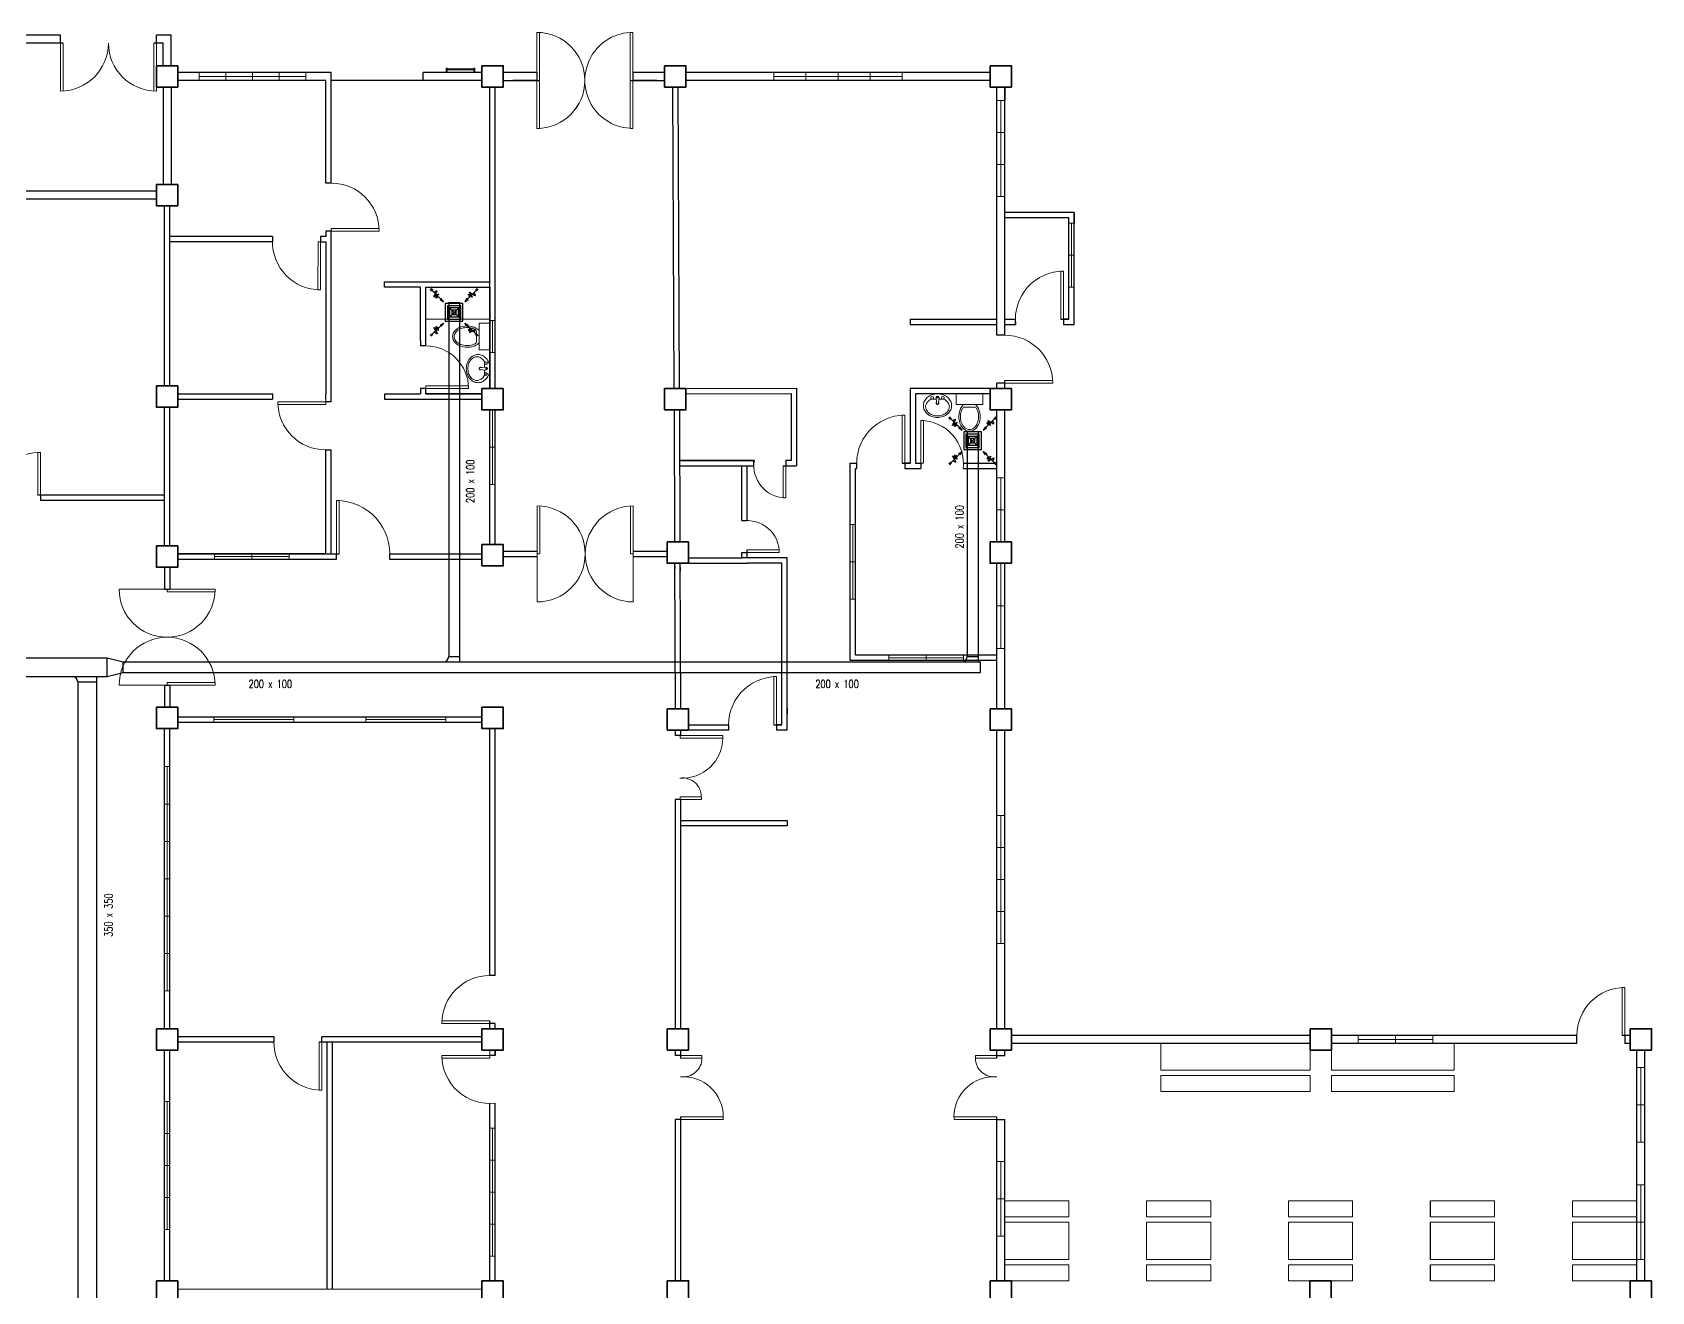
# Model space of a CAD drawing. Header units: millimetres. Extents: x 3 to 434, y 1 to 233.
# Drawn here: x 42.74 to 73.09, y 209.87 to 233.48 of the extents above; entities that cross this region are included whole.
import ezdxf

# ---------------------------------------------------------------- set-up
doc = ezdxf.new("R2010")
doc.units = ezdxf.units.MM
doc.header["$MEASUREMENT"] = 0
for name, color, linetype in [('AIR', 7, 'Continuous'), ('AIR-00', 8, 'Continuous'), ('AIR-03', 30, 'Continuous'), ('ducting label', 7, 'Continuous'), ('exhaust', 1, 'Continuous')]:
    doc.layers.add(name, color=color, linetype=linetype)
doc.styles.add('Arch-Dim', font='simplex.shx', dxfattribs={"width": 0.75})

# ---------------------------------------------------------------- blocks, each defined once
blk = doc.blocks.new('GRILL-C-IN')
at = {"layer": 'AIR-00', "ltscale": 3}
for p, q in [((-0.623, 0.601), (-0.674, 0.651)), ((-0.601, 0.623), (-0.651, 0.674)), ((-0.637, 0.637), (-0.3, 0.3)), ((0.637, 0.637), (0.3, 0.3)), ((0.601, 0.623), (0.651, 0.674)), ((0.623, 0.601), (0.674, 0.651)), ((-0.637, -0.637), (-0.3, -0.3)), ((0.637, -0.637), (0.3, -0.3)), ((-0.623, -0.601), (-0.674, -0.651)), ((-0.601, -0.623), (-0.651, -0.674)), ((0.601, -0.623), (0.651, -0.674)), ((0.623, -0.601), (0.674, -0.651))]:
    blk.add_line(p, q, dxfattribs=at)
at = {"layer": 'AIR-00', "color": 50}
for p, q in [((-0.188, 0.187), (0.187, -0.188)), ((0.187, 0.187), (-0.188, -0.188))]:
    blk.add_line(p, q, dxfattribs=at)
at = {"layer": 'AIR-00', "ltscale": 3}
for points in [[(-0.362, 0.393), (-0.393, 0.362), (-0.3, 0.3)], [(0.393, 0.362), (0.362, 0.393), (0.3, 0.3)], [(-0.362, -0.393), (-0.393, -0.362), (-0.3, -0.3)], [(0.393, -0.362), (0.362, -0.393), (0.3, -0.3)]]:
    blk.add_lwpolyline(points, close=True, dxfattribs=at)
at = {"layer": 'AIR-00', "color": 50}
for points in [[(-0.188, -0.188), (0.187, -0.188), (0.187, 0.187), (-0.188, 0.187)], [(-0.125, -0.125), (0.125, -0.125), (0.125, 0.125), (-0.125, 0.125)], [(-0.062, -0.062), (0.062, -0.062), (0.062, 0.062), (-0.062, 0.062)]]:
    blk.add_lwpolyline(points, close=True, dxfattribs=at)
at = {"layer": 'AIR-00', "ltscale": 3}
for points in [[(-0.441, 0.441), (-0.512, 0.404), (-0.432, 0.514), (-0.568, 0.43), (-0.477, 0.6), (-0.561, 0.561)], [(0.441, 0.441), (0.404, 0.512), (0.514, 0.432), (0.43, 0.568), (0.6, 0.477), (0.561, 0.561)], [(-0.441, -0.441), (-0.512, -0.404), (-0.432, -0.514), (-0.568, -0.43), (-0.477, -0.6), (-0.561, -0.561)], [(0.441, -0.441), (0.404, -0.512), (0.514, -0.432), (0.43, -0.568), (0.6, -0.477), (0.561, -0.561)]]:
    blk.add_spline(points, degree=3, dxfattribs=at)
for points in [[(-0.3, 0.3), (-0.362, 0.393), (-0.393, 0.362)], [(0.3, 0.3), (0.393, 0.362), (0.362, 0.393)], [(-0.3, -0.3), (-0.362, -0.393), (-0.393, -0.362)], [(0.3, -0.3), (0.393, -0.362), (0.362, -0.393)]]:
    blk.add_solid(points, dxfattribs=at)
at = {"layer": 'AIR-03', "color": 6}
blk.add_lwpolyline([(-0.25, -0.25), (0.25, -0.25), (0.25, 0.25), (-0.25, 0.25)], close=True, dxfattribs=at)

msp = doc.modelspace()

# ---------------------------------------------------------------- linework, layer by layer
at = {"color": 8, "lineweight": 25}
for p, q in [((43.27, 233.425), (40.8, 233.425)), ((43.27, 233.275), (43.27, 233.425)), ((45.345, 233.425), (45.07, 233.425)), ((45.07, 233.275), (45.07, 233.425)), ((45.345, 232.85), (45.345, 233.425)), ((43.32, 233.275), (40.95, 233.275)), ((45.195, 233.275), (45.02, 233.275)), ((45.195, 233.275), (45.095, 233.275)), ((45.195, 232.85), (45.195, 233.275)), ((48.345, 232.725), (45.47, 232.725)), ((48.245, 232.575), (45.47, 232.575)), ((48.245, 230.65), (48.245, 232.575)), ((48.345, 232.575), (48.345, 232.725)), ((48.345, 230.65), (48.345, 232.575)), ((51.17, 232.725), (50.07, 232.725)), ((50.07, 232.575), (50.07, 232.725)), ((51.17, 232.575), (50.07, 232.575)), ((52.201, 232.725), (51.57, 232.725)), ((51.57, 232.575), (52.251, 232.575)), ((52.201, 232.725), (51.751, 232.725)), ((52.201, 232.575), (51.751, 232.575)), ((52.201, 232.725), (52.201, 232.575)), ((53.951, 232.575), (54.595, 232.575)), ((54.451, 232.725), (54.001, 232.725)), ((54.595, 232.725), (54.001, 232.725)), ((54.001, 232.725), (54.001, 232.575)), ((54.451, 232.575), (54.001, 232.575)), ((60.695, 232.725), (54.995, 232.725)), ((60.695, 232.575), (54.995, 232.575)), ((45.195, 232.45), (45.195, 230.625)), ((45.345, 232.45), (45.345, 230.625)), ((45.345, 232.238), (45.345, 230.838)), ((51.32, 226.8), (51.32, 232.45)), ((51.42, 226.8), (51.42, 232.45)), ((54.745, 232.45), (54.769, 226.8)), ((54.845, 232.451), (54.869, 226.8)), ((60.82, 227.8), (60.82, 232.45)), ((60.97, 227.8), (60.97, 232.45)), ((60.97, 232.45), (60.97, 232.2)), ((45.07, 230.5), (41.745, 230.5)), ((45.07, 230.35), (41.745, 230.35)), ((45.07, 230.35), (43.095, 230.35)), ((45.22, 226.85), (45.22, 230.225)), ((45.32, 226.85), (45.32, 230.225)), ((62.27, 230.1), (60.97, 230.1)), ((62.27, 228), (62.27, 230.1)), ((48.345, 229.75), (48.245, 229.75)), ((48.245, 229.75), (48.245, 229.65)), ((48.245, 229.75), (48.245, 229.65)), ((48.345, 226.55), (48.345, 229.75)), ((62.17, 230), (60.97, 230)), ((62.17, 228.1), (62.17, 230)), ((47.245, 229.65), (45.32, 229.65)), ((47.245, 229.55), (45.32, 229.55)), ((47.245, 229.65), (47.245, 229.55)), ((48.245, 229.65), (48.145, 229.65)), ((48.145, 229.65), (48.145, 229.55)), ((48.145, 229.55), (48.245, 229.55)), ((48.245, 229.55), (48.245, 226.7)), ((49.345, 228.7), (49.345, 228.8)), ((49.345, 228.8), (51.32, 228.8)), ((50.02, 228.7), (49.345, 228.7)), ((50.02, 227.7), (50.02, 228.7)), ((50.12, 228.7), (51.32, 228.7)), ((50.12, 227.7), (50.12, 228.7)), ((51.32, 228.7), (51.32, 226.8)), ((59.195, 228.1), (60.82, 228.1)), ((59.195, 228.1), (59.195, 228.001)), ((59.195, 228.001), (60.82, 228)), ((60.97, 228.1), (61.17, 228.1)), ((60.97, 228), (61.175, 228)), ((61.17, 228), (61.17, 228.1)), ((62.02, 228.1), (62.17, 228.1)), ((62.17, 228.1), (62.07, 228.1)), ((62.07, 228.1), (62.07, 228)), ((62.07, 228), (62.27, 228)), ((50.02, 227.7), (50.02, 227.6)), ((50.12, 227.6), (50.12, 227.7)), ((60.97, 227.8), (60.82, 227.8)), ((50.12, 227.6), (50.02, 227.6)), ((50.12, 226.8), (50.02, 226.8)), ((50.02, 226.8), (50.02, 226.7)), ((50.12, 226.7), (50.12, 226.8)), ((54.869, 226.8), (57.07, 226.809)), ((57.07, 226.809), (57.07, 225.35)), ((60.695, 226.8), (59.195, 226.8)), ((59.195, 226.8), (59.195, 225.4)), ((60.82, 226.8), (60.82, 226.9)), ((60.97, 226.9), (60.82, 226.9)), ((60.97, 226.8), (60.97, 226.95)), ((45.22, 223.85), (45.22, 226.45)), ((45.32, 223.85), (45.32, 226.45)), ((45.47, 226.7), (47.245, 226.7)), ((45.47, 226.6), (47.245, 226.6)), ((45.47, 226.6), (47.245, 226.6)), ((47.245, 226.7), (47.245, 226.6)), ((48.245, 226.6), (48.245, 226.7)), ((48.345, 226.55), (48.245, 226.55)), ((49.345, 226.7), (50.02, 226.7)), ((49.345, 226.7), (49.345, 226.6)), ((49.345, 226.6), (51.17, 226.6)), ((50.12, 226.7), (51.17, 226.7)), ((51.17, 226.7), (50.12, 226.7)), ((54.995, 226.701), (56.97, 226.709)), ((56.97, 226.709), (56.97, 225.45)), ((60.695, 226.7), (59.295, 226.7)), ((59.295, 226.7), (59.295, 225.4)), ((51.32, 223.875), (51.32, 226.4)), ((51.42, 223.875), (51.42, 226.4)), ((54.771, 226.4), (54.781, 223.925)), ((54.871, 226.4), (54.881, 223.925)), ((54.871, 226.4), (54.875, 225.45)), ((60.82, 223.925), (60.82, 226.4)), ((60.97, 223.925), (60.97, 226.4)), ((48.245, 223.7), (48.245, 225.65)), ((48.245, 225.65), (48.345, 225.65)), ((48.345, 223.7), (48.345, 225.65)), ((54.875, 225.45), (56.278, 225.45)), ((56.278, 225.45), (54.875, 225.45)), ((54.875, 225.35), (56.27, 225.35)), ((56.045, 224.325), (56.045, 225.35)), ((56.145, 224.325), (56.145, 225.35)), ((56.27, 225.35), (56.27, 225.45)), ((56.82, 225.35), (57.07, 225.35)), ((56.97, 225.45), (56.87, 225.45)), ((56.97, 225.45), (56.87, 225.45)), ((56.87, 225.45), (56.87, 225.35)), ((58.07, 221.7), (58.07, 225.4)), ((58.07, 225.4), (58.195, 225.4)), ((58.17, 221.8), (58.17, 225.3)), ((58.17, 225.3), (58.2, 225.3)), ((58.17, 225.3), (58.2, 225.3)), ((58.195, 225.3), (58.195, 225.4)), ((59.195, 225.4), (59.095, 225.4)), ((59.095, 225.4), (59.095, 225.3)), ((59.095, 225.3), (59.395, 225.3)), ((59.295, 225.4), (59.395, 225.4)), ((59.395, 225.4), (59.395, 225.3)), ((60.189, 225.3), (60.82, 225.3)), ((60.195, 225.4), (60.82, 225.4)), ((45.22, 224.8), (42.845, 224.8)), ((42.895, 224.8), (42.895, 224.7)), ((45.22, 224.7), (42.895, 224.7)), ((56.045, 224.325), (56.145, 224.325)), ((45.47, 223.7), (48.495, 223.7)), ((48.245, 223.7), (45.47, 223.7)), ((48.445, 223.6), (48.445, 223.7)), ((49.445, 223.7), (51.17, 223.7)), ((49.445, 223.6), (49.445, 223.7)), ((51.57, 223.75), (52.207, 223.75)), ((54.007, 223.75), (54.645, 223.75)), ((56.045, 223.625), (56.045, 223.725)), ((56.045, 223.625), (56.045, 223.725)), ((56.045, 223.725), (56.145, 223.725)), ((56.145, 223.625), (56.145, 223.775)), ((45.22, 223.45), (45.22, 223.039)), ((45.32, 223.45), (45.32, 223.039)), ((45.47, 223.6), (48.445, 223.6)), ((45.47, 223.6), (48.445, 223.6)), ((49.44, 223.6), (51.17, 223.6)), ((51.57, 223.65), (52.207, 223.65)), ((54.007, 223.65), (54.645, 223.65)), ((54.783, 223.525), (54.795, 220.8)), ((54.883, 223.525), (54.884, 223.375)), ((54.883, 223.525), (54.895, 220.801)), ((55.045, 223.625), (56.045, 223.625)), ((55.045, 223.525), (56.145, 223.525)), ((56.145, 223.625), (56.045, 223.625)), ((56.895, 223.625), (56.145, 223.625)), ((56.795, 223.525), (56.145, 223.525)), ((56.795, 220.5), (56.795, 223.525)), ((56.895, 220.4), (56.895, 223.625)), ((60.82, 220.8), (60.82, 223.525)), ((60.97, 220.8), (60.97, 223.525)), ((45.22, 223.039), (45.32, 223.039)), ((60.82, 221.7), (58.07, 221.7)), ((60.82, 221.8), (58.17, 221.8)), ((60.82, 220.8), (60.82, 221.75)), ((45.22, 221.239), (45.22, 220.827)), ((45.22, 221.239), (45.32, 221.239)), ((45.32, 221.239), (45.32, 220.827)), ((45.47, 220.65), (51.17, 220.65)), ((48.32, 220.65), (51.17, 220.65)), ((45.22, 214.8), (45.22, 220.427)), ((45.32, 214.8), (45.32, 220.427)), ((45.47, 220.55), (51.17, 220.55)), ((51.32, 215.8), (51.32, 220.427)), ((51.42, 215.8), (51.42, 220.427)), ((54.795, 220.4), (54.795, 220.3)), ((54.895, 220.4), (54.895, 220.3)), ((55.045, 220.5), (55.795, 220.5)), ((55.8, 220.4), (55.045, 220.4)), ((55.795, 220.5), (55.795, 220.4)), ((56.795, 220.5), (56.695, 220.5)), ((56.695, 220.5), (56.695, 220.4)), ((56.895, 220.4), (56.695, 220.4)), ((60.82, 214.8), (60.82, 220.4)), ((60.82, 220.25), (60.82, 220.4)), ((60.97, 214.8), (60.97, 220.4)), ((60.97, 220.3), (60.97, 220.4)), ((54.895, 220.3), (54.795, 220.3)), ((54.795, 219.1), (54.795, 214.8)), ((54.895, 219.1), (54.795, 219.1)), ((54.895, 219.1), (54.895, 214.8)), ((54.895, 218.701), (56.895, 218.701)), ((56.895, 218.601), (54.895, 218.601)), ((56.895, 218.701), (56.895, 218.601)), ((51.42, 215.8), (51.32, 215.8)), ((51.32, 214.8), (51.32, 214.95)), ((51.42, 214.9), (51.32, 214.9)), ((51.42, 214.8), (51.42, 214.9)), ((47.277, 214.65), (45.47, 214.65)), ((47.271, 214.65), (47.271, 214.55)), ((51.17, 214.65), (48.171, 214.65)), ((48.171, 214.55), (48.171, 214.65)), ((66.695, 214.675), (61.095, 214.675)), ((71.695, 214.675), (67.095, 214.675)), ((71.695, 214.525), (71.695, 214.675)), ((72.695, 214.675), (72.595, 214.675)), ((72.595, 214.675), (72.595, 214.525)), ((45.22, 210.075), (45.22, 214.4)), ((45.32, 210.075), (45.32, 214.4)), ((47.271, 214.55), (45.47, 214.55)), ((51.17, 214.55), (48.121, 214.55)), ((48.271, 214.55), (48.171, 214.55)), ((48.271, 209.924), (48.271, 214.55)), ((48.371, 209.924), (48.371, 214.55)), ((51.42, 214.3), (51.32, 214.3)), ((51.42, 214.3), (51.42, 214.4)), ((51.42, 214.4), (51.42, 214.3)), ((54.795, 214.4), (54.795, 214.3)), ((54.895, 214.3), (54.795, 214.3)), ((54.895, 214.4), (54.895, 214.25)), ((54.895, 214.4), (54.895, 214.3)), ((60.82, 214.25), (60.82, 214.4)), ((60.82, 214.3), (60.97, 214.3)), ((60.97, 214.3), (60.97, 214.4)), ((66.695, 214.525), (61.095, 214.525)), ((71.695, 214.525), (67.095, 214.525)), ((72.695, 214.525), (72.595, 214.525)), ((72.82, 210.075), (72.82, 214.4)), ((72.97, 210.075), (72.97, 214.4)), ((51.32, 210.073), (51.32, 213.4)), ((51.42, 210.073), (51.42, 213.406)), ((54.795, 213.1), (54.795, 210.077)), ((54.895, 213.1), (54.795, 213.1)), ((54.895, 213.15), (54.895, 210.077)), ((60.82, 210.075), (60.82, 213.15)), ((60.82, 213.1), (60.97, 213.1)), ((60.97, 210.075), (60.97, 213.1)), ((45.47, 209.925), (51.17, 209.923))]:
    msp.add_line(p, q, dxfattribs=at)
at = {"color": 8, "lineweight": 13}
for p, q in [((52.2, 232.575), (52.2, 233.475)), ((52.2, 233.475), (52.25, 233.475)), ((52.25, 233.475), (52.251, 232.575)), ((54, 233.475), (53.95, 233.475)), ((53.95, 233.475), (53.951, 232.576)), ((54, 232.575), (54, 233.475)), ((43.27, 232.375), (43.27, 233.275)), ((43.27, 233.275), (43.32, 233.275)), ((43.32, 233.275), (43.32, 232.375)), ((45.02, 232.375), (45.02, 233.275)), ((45.02, 233.275), (45.07, 233.275)), ((45.07, 233.275), (45.07, 232.375)), ((52.251, 232.575), (52.2, 232.575)), ((52.2, 232.525), (52.201, 231.675)), ((52.201, 232.575), (52.201, 231.675)), ((52.201, 232.575), (52.251, 232.575)), ((52.251, 231.675), (52.251, 232.575)), ((53.951, 232.576), (54, 232.575)), ((53.951, 231.675), (53.951, 232.575)), ((53.951, 232.575), (54.001, 232.575)), ((54, 232.625), (54, 232.525)), ((54, 232.525), (54, 231.676)), ((54.001, 232.575), (54.001, 231.675)), ((52.201, 231.675), (52.251, 231.675)), ((54.001, 231.675), (53.951, 231.675)), ((49.245, 229.8), (48.345, 229.8)), ((48.345, 229.8), (48.345, 229.75)), ((48.345, 229.75), (49.245, 229.75)), ((49.245, 229.75), (49.245, 229.8)), ((48.095, 228.65), (48.104, 229.55)), ((48.104, 229.55), (48.145, 229.55)), ((48.145, 229.55), (48.145, 228.65)), ((62.07, 229), (62.02, 229)), ((62.02, 229), (62.02, 228.1)), ((62.07, 228.1), (62.07, 229)), ((48.145, 228.65), (48.095, 228.65)), ((50.12, 226.8), (50.12, 226.85)), ((50.92, 226.85), (50.12, 226.85)), ((50.12, 226.8), (50.92, 226.8)), ((50.92, 226.8), (50.92, 226.85)), ((61.87, 226.95), (60.97, 226.95)), ((60.97, 226.9), (61.87, 226.9)), ((61.87, 226.9), (61.87, 226.95)), ((48.245, 226.55), (47.345, 226.55)), ((47.345, 226.55), (47.345, 226.5)), ((47.345, 226.5), (48.245, 226.5)), ((48.245, 226.5), (48.245, 226.6)), ((48.245, 226.55), (48.245, 226.5)), ((59.095, 226.3), (59.045, 226.3)), ((59.045, 226.3), (59.045, 225.4)), ((59.095, 225.4), (59.095, 226.3)), ((59.395, 225.4), (59.395, 226.2)), ((59.395, 226.2), (59.445, 226.2)), ((59.445, 226.2), (59.445, 225.4)), ((56.87, 225.35), (56.82, 225.35)), ((56.82, 224.75), (56.82, 225.35)), ((56.87, 225.35), (56.87, 224.75)), ((59.445, 225.4), (59.395, 225.4)), ((48.445, 224.7), (48.495, 224.7)), ((48.445, 223.7), (48.445, 224.7)), ((48.495, 224.7), (48.495, 223.7)), ((52.207, 223.7), (52.207, 224.6)), ((52.257, 224.6), (52.257, 223.7)), ((53.957, 223.7), (53.957, 224.6)), ((54.007, 224.6), (54.007, 223.7)), ((56.87, 224.75), (56.82, 224.75)), ((52.207, 223.65), (52.207, 223.75)), ((52.257, 223.7), (52.207, 223.7)), ((52.207, 223.7), (52.207, 222.8)), ((54.007, 223.7), (53.957, 223.7)), ((54.007, 223.65), (54.007, 223.75)), ((54.007, 223.7), (54.007, 222.8)), ((56.745, 223.775), (56.145, 223.775)), ((56.145, 223.725), (56.745, 223.725)), ((56.745, 223.725), (56.745, 223.775)), ((45.27, 223.039), (44.37, 223.039)), ((45.27, 223.039), (46.17, 223.039)), ((45.27, 222.989), (45.27, 223.039)), ((46.17, 222.989), (45.27, 222.989)), ((46.17, 223.039), (46.17, 222.989)), ((45.27, 221.289), (46.17, 221.289)), ((45.27, 221.239), (45.27, 221.289)), ((46.17, 221.289), (46.17, 221.239)), ((56.695, 221.4), (56.645, 221.4)), ((56.645, 221.4), (56.645, 220.5)), ((56.695, 220.5), (56.695, 221.4)), ((45.27, 221.239), (44.37, 221.239)), ((46.17, 221.239), (45.27, 221.239)), ((56.695, 220.5), (56.645, 220.5)), ((54.895, 219.502), (54.895, 219.5)), ((72.595, 215.575), (72.545, 215.575)), ((72.545, 215.575), (72.545, 214.675)), ((72.595, 214.675), (72.595, 215.575)), ((50.42, 214.9), (50.42, 214.95)), ((50.42, 214.95), (51.32, 214.95)), ((51.32, 214.9), (50.42, 214.9)), ((48.121, 213.65), (48.121, 214.55)), ((48.171, 214.55), (48.171, 213.65)), ((51.32, 214.3), (50.42, 214.3)), ((50.42, 214.3), (50.42, 214.25)), ((51.32, 214.25), (51.32, 214.4)), ((51.32, 214.3), (51.32, 214.25)), ((50.42, 214.25), (51.32, 214.25)), ((48.171, 213.65), (48.121, 213.65))]:
    msp.add_line(p, q, dxfattribs=at)
at = {"color": 8, "lineweight": 9}
for p, q in [((50.52, 232.805), (50.5, 232.805)), ((50.5, 232.805), (50.5, 232.725)), ((50.52, 232.725), (50.52, 232.805)), ((50.77, 232.795), (50.52, 232.795)), ((50.77, 232.795), (51.02, 232.795)), ((51.02, 232.725), (51.02, 232.805)), ((51.02, 232.805), (51.04, 232.805)), ((51.04, 232.805), (51.04, 232.725)), ((45.87, 232.725), (45.87, 232.575)), ((45.87, 232.65), (47.87, 232.65)), ((45.87, 232.575), (47.87, 232.575)), ((45.87, 232.575), (46.87, 232.575)), ((46.37, 232.575), (46.37, 232.725)), ((46.87, 232.575), (46.87, 232.725)), ((46.87, 232.575), (47.87, 232.575)), ((47.37, 232.575), (47.37, 232.725)), ((47.87, 232.575), (47.87, 232.725)), ((50.77, 232.775), (50.52, 232.775)), ((50.77, 232.775), (51.02, 232.775)), ((57.845, 232.725), (56.645, 232.725)), ((56.645, 232.725), (56.645, 232.575)), ((59.045, 232.65), (56.645, 232.65)), ((57.245, 232.725), (57.245, 232.575)), ((57.845, 232.725), (57.845, 232.575)), ((57.845, 232.575), (59.045, 232.575)), ((58.445, 232.575), (58.445, 232.725)), ((59.045, 232.575), (59.045, 232.725)), ((60.97, 232.2), (60.82, 232.2)), ((60.82, 232.2), (60.82, 231.6)), ((60.895, 230.4), (60.895, 232.2)), ((60.82, 231.6), (60.97, 231.6)), ((60.97, 231.6), (60.97, 231)), ((60.97, 231), (60.82, 231)), ((60.82, 231), (60.82, 230.4)), ((60.82, 230.4), (60.97, 230.4)), ((62.27, 229.9), (62.17, 229.9)), ((62.17, 229.9), (62.17, 228.7)), ((62.22, 229.9), (62.22, 228.7)), ((62.17, 229.3), (62.27, 229.3)), ((62.17, 228.7), (62.27, 228.7)), ((51.32, 228.1), (50.12, 228.1)), ((51.32, 228.024), (51.12, 228.024)), ((51.12, 228.024), (51.12, 227.524)), ((51.32, 227.774), (51.32, 228.074)), ((51.32, 228.074), (51.42, 228.074)), ((51.32, 227.524), (51.32, 228.024)), ((51.37, 228.074), (51.37, 227.474)), ((51.42, 228.074), (51.42, 227.474)), ((51.07, 227.865), (51.07, 227.684)), ((51.12, 227.524), (51.32, 227.524)), ((51.42, 227.474), (51.32, 227.474)), ((51.122, 227.189), (51.244, 227.202)), ((51.122, 227.16), (51.244, 227.146)), ((59.695, 226.502), (59.682, 226.624)), ((59.724, 226.502), (59.738, 226.624)), ((60.06, 226.7), (60.06, 226.5)), ((60.56, 226.7), (60.06, 226.7)), ((60.06, 226.5), (60.56, 226.5)), ((60.219, 226.45), (60.4, 226.45)), ((60.56, 226.5), (60.56, 226.7)), ((51.32, 225.7), (51.32, 226.4)), ((51.32, 226.4), (51.42, 226.4)), ((51.37, 226.4), (51.37, 225)), ((51.42, 226.4), (51.42, 225)), ((51.32, 225.7), (51.42, 225.7)), ((51.42, 225), (51.32, 225)), ((60.97, 225.125), (60.82, 225.125)), ((60.895, 225.125), (60.895, 223.925)), ((60.97, 223.925), (60.97, 225.125)), ((60.97, 224.525), (60.82, 224.525)), ((58.07, 223.55), (58.07, 224.25)), ((58.07, 224.25), (58.17, 224.25)), ((58.12, 224.25), (58.12, 222.85)), ((58.17, 224.25), (58.17, 222.85)), ((46.157, 223.6), (46.157, 223.7)), ((46.857, 223.7), (47.557, 223.7)), ((46.857, 223.7), (46.857, 223.6)), ((47.557, 223.7), (47.557, 223.6)), ((47.557, 223.65), (46.157, 223.65)), ((47.557, 223.6), (46.157, 223.6)), ((58.07, 223.55), (58.17, 223.55)), ((60.895, 223.525), (60.895, 221.925)), ((60.97, 223.525), (60.97, 221.925)), ((58.17, 222.85), (58.07, 222.85)), ((60.97, 222.725), (60.82, 222.725)), ((60.97, 221.925), (60.82, 221.925)), ((58.795, 221.7), (58.795, 221.8)), ((60.195, 221.75), (58.795, 221.75)), ((60.195, 221.7), (58.795, 221.7)), ((59.495, 221.8), (60.195, 221.8)), ((59.495, 221.8), (59.495, 221.7)), ((60.195, 221.8), (60.195, 221.7)), ((46.895, 220.65), (46.145, 220.65)), ((46.145, 220.65), (46.145, 220.55)), ((47.645, 220.55), (47.645, 220.65)), ((48.995, 220.55), (48.995, 220.65)), ((49.745, 220.65), (50.495, 220.65)), ((50.495, 220.65), (50.495, 220.55)), ((46.145, 220.6), (47.645, 220.6)), ((46.145, 220.55), (47.645, 220.55)), ((48.995, 220.6), (50.495, 220.6)), ((50.495, 220.55), (48.995, 220.55)), ((45.22, 219.013), (45.22, 219.713)), ((45.22, 219.713), (45.32, 219.713)), ((45.27, 219.713), (45.27, 218.313)), ((45.32, 219.713), (45.32, 218.313)), ((45.22, 219.013), (45.32, 219.013)), ((60.82, 217.6), (60.82, 218.8)), ((60.82, 218.8), (60.97, 218.8)), ((60.895, 218.8), (60.895, 216.4)), ((45.22, 217.613), (45.22, 218.313)), ((45.22, 218.313), (45.32, 218.313)), ((45.32, 218.313), (45.22, 218.313)), ((45.27, 218.313), (45.27, 216.913)), ((45.32, 218.313), (45.32, 216.913)), ((60.82, 218.2), (60.97, 218.2)), ((45.22, 217.613), (45.32, 217.613)), ((60.97, 217.6), (60.82, 217.6)), ((60.97, 217.6), (60.97, 216.4)), ((45.32, 216.913), (45.22, 216.913)), ((45.22, 216.213), (45.22, 216.913)), ((45.22, 216.913), (45.32, 216.913)), ((45.32, 216.913), (45.22, 216.913)), ((45.27, 216.913), (45.27, 215.513)), ((45.32, 216.913), (45.32, 215.513)), ((60.97, 217), (60.82, 217)), ((60.97, 216.4), (60.82, 216.4)), ((45.22, 216.213), (45.32, 216.213)), ((45.32, 215.513), (45.22, 215.513)), ((67.595, 214.675), (67.595, 214.525)), ((67.595, 214.6), (68.995, 214.6)), ((68.295, 214.525), (68.295, 214.675)), ((68.995, 214.525), (68.995, 214.675)), ((63.895, 214.525), (63.895, 214.025)), ((66.695, 214.025), (66.695, 214.4)), ((67.095, 214.525), (67.095, 214.025)), ((67.595, 214.525), (68.995, 214.525)), ((69.395, 214.025), (69.395, 214.525)), ((63.895, 214.025), (66.695, 214.025)), ((67.095, 214.025), (69.395, 214.025)), ((72.97, 214.075), (72.82, 214.075)), ((72.895, 212.675), (72.895, 214.075)), ((63.895, 213.925), (66.695, 213.925)), ((63.895, 213.925), (63.895, 213.625)), ((66.695, 213.925), (66.695, 213.625)), ((67.095, 213.925), (69.395, 213.925)), ((67.095, 213.925), (67.095, 213.625)), ((69.395, 213.925), (69.395, 213.625)), ((45.22, 213.437), (45.32, 213.437)), ((45.27, 213.437), (45.27, 211.037)), ((63.895, 213.625), (66.695, 213.625)), ((67.095, 213.625), (69.395, 213.625)), ((72.82, 213.375), (72.97, 213.375)), ((45.22, 212.837), (45.32, 212.837)), ((51.32, 212.94), (51.42, 212.94)), ((51.37, 212.94), (51.37, 210.54)), ((72.82, 212.675), (72.97, 212.675)), ((45.22, 212.237), (45.32, 212.237)), ((51.32, 212.34), (51.42, 212.34)), ((60.97, 212.313), (60.82, 212.313)), ((60.895, 210.913), (60.895, 212.313)), ((72.82, 211.875), (72.97, 211.875)), ((72.895, 211.875), (72.895, 210.475)), ((45.22, 211.637), (45.32, 211.637)), ((51.32, 211.74), (51.42, 211.74)), ((60.82, 211.613), (60.97, 211.613)), ((62.17, 211.575), (60.97, 211.575)), ((60.97, 211.575), (60.97, 211.275)), ((62.17, 211.275), (62.17, 211.575)), ((64.83, 211.575), (63.63, 211.575)), ((63.63, 211.575), (63.63, 211.275)), ((64.83, 211.275), (64.83, 211.575)), ((67.49, 211.575), (66.29, 211.575)), ((66.29, 211.575), (66.29, 211.275)), ((67.49, 211.275), (67.49, 211.575)), ((68.95, 211.575), (70.15, 211.575)), ((70.15, 211.575), (70.15, 211.275)), ((71.61, 211.275), (71.61, 211.575)), ((71.61, 211.575), (72.81, 211.575)), ((72.81, 211.575), (72.81, 211.275)), ((60.97, 211.275), (62.17, 211.275)), ((63.63, 211.275), (64.83, 211.275)), ((66.29, 211.275), (67.49, 211.275)), ((70.15, 211.275), (68.95, 211.275)), ((72.81, 211.275), (71.61, 211.275)), ((45.22, 211.037), (45.32, 211.037)), ((51.32, 211.14), (51.42, 211.14)), ((62.17, 211.175), (60.97, 211.175)), ((60.97, 211.175), (60.97, 210.475)), ((62.17, 210.475), (62.17, 211.175)), ((64.83, 211.175), (63.63, 211.175)), ((63.63, 211.175), (63.63, 210.475)), ((64.83, 210.475), (64.83, 211.175)), ((67.49, 211.175), (66.29, 211.175)), ((66.29, 211.175), (66.29, 210.475)), ((67.49, 210.475), (67.49, 211.175)), ((68.95, 211.175), (70.15, 211.175)), ((70.15, 211.175), (70.15, 210.475)), ((71.61, 211.175), (72.81, 211.175)), ((71.61, 210.475), (71.61, 211.175)), ((72.81, 211.175), (72.81, 210.475)), ((72.82, 211.175), (72.97, 211.175)), ((60.82, 210.913), (60.97, 210.913)), ((51.32, 210.54), (51.42, 210.54)), ((60.97, 210.475), (62.17, 210.475)), ((62.17, 210.375), (60.97, 210.375)), ((60.97, 210.375), (60.97, 210.075)), ((62.17, 210.075), (62.17, 210.375)), ((63.63, 210.475), (64.83, 210.475)), ((64.83, 210.375), (63.63, 210.375)), ((63.63, 210.375), (63.63, 210.075)), ((64.83, 210.075), (64.83, 210.375)), ((66.29, 210.475), (67.49, 210.475)), ((67.49, 210.375), (66.29, 210.375)), ((66.29, 210.375), (66.29, 210.075)), ((67.49, 210.075), (67.49, 210.375)), ((70.15, 210.475), (68.95, 210.475)), ((68.95, 210.375), (70.15, 210.375)), ((70.15, 210.375), (70.15, 210.075)), ((72.81, 210.475), (71.61, 210.475)), ((71.61, 210.075), (71.61, 210.375)), ((71.61, 210.375), (72.81, 210.375)), ((72.97, 210.475), (72.82, 210.475)), ((60.97, 210.075), (62.17, 210.075)), ((63.63, 210.075), (64.83, 210.075)), ((66.29, 210.075), (67.49, 210.075)), ((70.15, 210.075), (68.95, 210.075)), ((72.81, 210.075), (71.61, 210.075))]:
    msp.add_line(p, q, dxfattribs=at)
at = {"color": 8, "lineweight": -2}
for p, q in [((51.17, 232.575), (48.345, 232.575)), ((48.345, 230.65), (48.245, 230.65)), ((62.27, 230.1), (62.27, 229.9)), ((45.32, 229.55), (45.32, 229.65)), ((61.175, 228), (61.17, 228)), ((56.97, 226.809), (56.97, 226.809)), ((58.2, 225.3), (58.195, 225.3)), ((59.045, 225.4), (59.195, 225.4)), ((56.045, 224.467), (56.045, 224.475)), ((54.783, 223.525), (54.784, 223.425)), ((56.895, 220.801), (56.895, 220.701)), ((56.645, 220.5), (56.795, 220.5)), ((51.42, 214.8), (51.42, 214.9)), ((47.277, 214.65), (47.271, 214.65)), ((72.695, 214.675), (72.545, 214.675)), ((68.95, 211.275), (68.95, 211.575)), ((68.95, 210.475), (68.95, 211.175)), ((68.95, 210.075), (68.95, 210.375)), ((72.81, 210.375), (72.81, 210.075))]:
    msp.add_line(p, q, dxfattribs=at)
at = {"color": 8, "lineweight": 35}
for points in [[(45.07, 232.85), (45.47, 232.85), (45.47, 232.45), (45.07, 232.45)], [(51.17, 232.85), (51.57, 232.85), (51.57, 232.45), (51.17, 232.45)], [(54.595, 232.85), (54.995, 232.85), (54.995, 232.45), (54.595, 232.45)], [(60.695, 232.85), (61.095, 232.85), (61.095, 232.45), (60.695, 232.45)], [(45.07, 230.625), (45.47, 230.625), (45.47, 230.225), (45.07, 230.225)], [(45.07, 226.85), (45.47, 226.85), (45.47, 226.45), (45.07, 226.45)], [(51.17, 226.8), (51.57, 226.8), (51.57, 226.4), (51.17, 226.4)], [(54.595, 226.8), (54.995, 226.8), (54.995, 226.4), (54.595, 226.4)], [(60.695, 226.8), (61.095, 226.8), (61.095, 226.4), (60.695, 226.4)], [(45.07, 223.85), (45.47, 223.85), (45.47, 223.45), (45.07, 223.45)], [(51.17, 223.875), (51.57, 223.875), (51.57, 223.475), (51.17, 223.475)], [(54.645, 223.925), (55.045, 223.925), (55.045, 223.525), (54.645, 223.525)], [(60.695, 223.925), (61.095, 223.925), (61.095, 223.525), (60.695, 223.525)], [(45.07, 220.827), (45.47, 220.827), (45.47, 220.427), (45.07, 220.427)], [(51.17, 220.827), (51.57, 220.827), (51.57, 220.427), (51.17, 220.427)], [(54.645, 220.8), (55.045, 220.8), (55.045, 220.4), (54.645, 220.4)], [(60.695, 220.8), (61.095, 220.8), (61.095, 220.4), (60.695, 220.4)], [(45.07, 214.8), (45.47, 214.8), (45.47, 214.4), (45.07, 214.4)], [(51.17, 214.801), (51.57, 214.801), (51.57, 214.401), (51.17, 214.401)], [(54.645, 214.8), (55.045, 214.8), (55.045, 214.4), (54.645, 214.4)], [(60.695, 214.8), (61.095, 214.8), (61.095, 214.4), (60.695, 214.4)], [(66.695, 214.8), (67.095, 214.8), (67.095, 214.4), (66.695, 214.4)], [(72.695, 214.8), (73.095, 214.8), (73.095, 214.4), (72.695, 214.4)], [(45.07, 210.075), (45.47, 210.075), (45.47, 209.675), (45.07, 209.675)], [(51.17, 210.075), (51.57, 210.075), (51.57, 209.675), (51.17, 209.675)], [(54.645, 210.077), (55.045, 210.077), (55.045, 209.677), (54.645, 209.677)], [(60.695, 210.075), (61.095, 210.075), (61.095, 209.675), (60.695, 209.675)], [(66.69, 210.075), (67.09, 210.075), (67.09, 209.675), (66.69, 209.675)], [(72.695, 210.075), (73.095, 210.075), (73.095, 209.675), (72.695, 209.675)]]:
    msp.add_lwpolyline(points, close=True, dxfattribs=at)
at = {"color": 8, "lineweight": 9}
for points in [[(45.87, 232.725), (47.87, 232.725), (47.87, 232.575), (45.87, 232.575)], [(56.645, 232.725), (59.045, 232.725), (59.045, 232.575), (56.645, 232.575)], [(60.82, 232.2), (60.97, 232.2), (60.97, 230.4), (60.82, 230.4)], [(62.17, 229.9), (62.27, 229.9), (62.27, 228.7), (62.17, 228.7)], [(51.32, 228.074), (51.42, 228.074), (51.42, 227.474), (51.32, 227.474)], [(51.32, 226.4), (51.42, 226.4), (51.42, 225), (51.32, 225)], [(60.82, 225.125), (60.97, 225.125), (60.97, 223.925), (60.82, 223.925)], [(58.07, 224.25), (58.17, 224.25), (58.17, 222.85), (58.07, 222.85)], [(46.157, 223.7), (47.557, 223.7), (47.557, 223.6), (46.157, 223.6)], [(60.82, 223.525), (60.97, 223.525), (60.97, 221.925), (60.82, 221.925)], [(58.795, 221.8), (60.195, 221.8), (60.195, 221.7), (58.795, 221.7)], [(46.145, 220.65), (47.645, 220.65), (47.645, 220.55), (46.145, 220.55)], [(48.995, 220.65), (50.495, 220.65), (50.495, 220.55), (48.995, 220.55)], [(45.22, 219.713), (45.32, 219.713), (45.32, 215.513), (45.22, 215.513)], [(60.82, 218.8), (60.97, 218.8), (60.97, 216.4), (60.82, 216.4)], [(67.595, 214.675), (68.995, 214.675), (68.995, 214.525), (67.595, 214.525)], [(72.82, 214.075), (72.97, 214.075), (72.97, 212.675), (72.82, 212.675)], [(45.22, 213.437), (45.32, 213.437), (45.32, 211.037), (45.22, 211.037)], [(51.32, 212.94), (51.42, 212.94), (51.42, 210.54), (51.32, 210.54)], [(60.82, 212.313), (60.97, 212.313), (60.97, 210.913), (60.82, 210.913)], [(72.82, 211.875), (72.97, 211.875), (72.97, 210.475), (72.82, 210.475)]]:
    msp.add_lwpolyline(points, close=True, dxfattribs=at)
for points in [[(51.078, 226.952, -0.124838), (51.015, 226.968, -0.105788), (50.958, 227.017, -0.086697), (50.921, 227.087, -0.076776), (50.908, 227.174, -0.076776), (50.921, 227.262, -0.086697), (50.958, 227.332, -0.105788), (51.015, 227.381, -0.124838), (51.078, 227.397, -0.124838), (51.14, 227.381, -0.105788), (51.198, 227.332, -0.040067), (51.218, 227.301), (51.218, 227.199, -0.040067)], [(51.218, 227.15), (51.218, 227.048, -0.040067), (51.198, 227.017, -0.105788), (51.14, 226.968, -0.124838), (51.078, 226.952, -0.124838)], [(59.487, 226.458, 0.124838), (59.503, 226.396, 0.105788), (59.553, 226.338, 0.086697), (59.622, 226.302, 0.076776), (59.71, 226.288, 0.076776), (59.797, 226.302, 0.086697), (59.867, 226.338, 0.105788), (59.916, 226.396, 0.124838), (59.932, 226.458, 0.124838), (59.916, 226.521, 0.105788), (59.867, 226.579, 0.040067), (59.836, 226.598), (59.734, 226.598, 0.040067)], [(59.685, 226.598), (59.583, 226.598, 0.040067), (59.553, 226.579, 0.105788), (59.503, 226.521, 0.124838), (59.487, 226.458, 0.124838)]]:
    msp.add_lwpolyline(points, format="xyb", dxfattribs=at)
msp.add_lwpolyline([(59.445, 226.479, 0.11576), (59.464, 226.397, 0.104047), (59.522, 226.323, 0.090875), (59.606, 226.276, 0.083344), (59.71, 226.258, 0.083344), (59.813, 226.276, 0.090875), (59.897, 226.323, 0.104047), (59.955, 226.397, 0.11576), (59.975, 226.479, 0.11576), (59.955, 226.562, 0.104047), (59.897, 226.636, 0.090875), (59.813, 226.683, 0.083344), (59.71, 226.7, 0.083344), (59.606, 226.683, 0.090875), (59.522, 226.636, 0.104047), (59.464, 226.562, 0.11576)], format="xyb", close=True, dxfattribs=at)
at = {"color": 8, "lineweight": 13, "ltscale": 0.03}
for points in [[(42.845, 224.8), (42.895, 224.8), (42.895, 225.6), (42.845, 225.6)], [(54.884, 220.25), (54.884, 220.3), (55.684, 220.3), (55.684, 220.25)], [(54.884, 219.1), (54.884, 219.15), (55.284, 219.15), (55.284, 219.1)], [(54.895, 214.3), (54.895, 214.25), (55.295, 214.25), (55.295, 214.3)], [(60.82, 214.3), (60.82, 214.25), (60.42, 214.25), (60.42, 214.3)], [(54.895, 213.15), (54.895, 213.1), (55.695, 213.1), (55.695, 213.15)], [(60.82, 213.15), (60.82, 213.1), (60.02, 213.1), (60.02, 213.15)]]:
    msp.add_lwpolyline(points, close=True, dxfattribs=at)
at = {"color": 8, "lineweight": 9}
for centre, radius in [((51.247, 227.276), 0.0255), ((51.247, 227.073), 0.0255), ((51.253, 227.174), 0.0095), ((59.608, 226.627), 0.0255), ((59.71, 226.634), 0.0095), ((59.811, 226.627), 0.0255)]:
    msp.add_circle(centre, radius, dxfattribs=at)
at = {"color": 8, "lineweight": 13}
for centre, radius, start, end in [((52.2, 232.575), 0.9, 270.0079, 90), ((54, 232.576), 0.9, 90, 270.0009), ((43.27, 233.275), 0.9, 270, 0), ((45.07, 233.275), 0.9, 180, 270), ((52.201, 232.575), 0.9, 270, 0), ((48.345, 229.75), 0.9, 0, 90), ((48.145, 229.55), 0.9, 178.9827, 270), ((62.07, 228.1), 0.9, 90, 186.3794), ((60.97, 226.9), 0.9, 0, 90), ((50.12, 226.8), 0.8, 0, 90), ((51.148, 227.19), 0.267, 140.1732, 160.9431), ((51.195, 227.174), 0.317, 160.9431, 180), ((51.195, 227.174), 0.317, 180, 199.0569), ((51.148, 227.158), 0.267, 199.0569, 219.8268), ((48.245, 226.55), 0.9, 180, 270), ((59.095, 225.4), 0.9, 90, 186.3794), ((59.395, 225.4), 0.8, 352.8192, 90), ((56.87, 225.35), 0.601, 170.4143, 267.6141), ((48.445, 223.7), 1, 354.2608, 90), ((52.207, 223.7), 0.9, 270, 90), ((54.007, 223.7), 0.9, 90, 270), ((56.145, 223.725), 0.6, 0, 99.5941), ((45.27, 223.039), 0.9, 180, 0), ((45.27, 221.239), 0.9, 0, 180), ((56.695, 220.5), 0.9, 90, 186.3794), ((51.32, 214.9), 0.9, 90.0002, 180.0002), ((72.595, 214.675), 0.9, 90, 180), ((48.171, 214.55), 0.9, 173.6208, 270.0002), ((51.32, 214.3), 0.9, 180.0002, 276.3796)]:
    msp.add_arc(centre, radius, start, end, dxfattribs=at)
at = {"color": 8, "lineweight": 9}
for centre, radius, start, end in [((51.02, 227.865), 0.05, 0, 61.8499), ((51.02, 227.684), 0.05, 298.0084, 360), ((51.118, 227.215), 0.228, 116.4127, 140.1732), ((51.099, 227.254), 0.185, 90, 116.4127), ((51.099, 227.254), 0.185, 63.5873, 90), ((51.08, 227.215), 0.228, 39.8268, 63.5873), ((51.05, 227.19), 0.267, 19.0569, 39.8268), ((51.145, 227.174), 0.025, 161.3793, 198.6207), ((51.216, 227.174), 0.0948, 171.2026, 188.7974), ((51.145, 227.174), 0.025, 48.7978, 143.6932), ((51.145, 227.174), 0.025, 216.3068, 311.2022), ((51.247, 227.174), 0.028, 263.7545, 96.2455), ((51.05, 227.158), 0.267, 320.1732, 340.9431), ((51.003, 227.174), 0.317, 0, 19.0569), ((51.003, 227.174), 0.317, 340.9431, 0), ((51.118, 227.133), 0.228, 219.8268, 243.5873), ((51.099, 227.095), 0.185, 243.5873, 270), ((51.099, 227.095), 0.185, 270, 296.4127), ((51.08, 227.133), 0.228, 296.4127, 320.1732), ((59.71, 226.627), 0.028, 353.7545, 186.2455), ((59.71, 226.525), 0.025, 138.7978, 233.6932), ((59.71, 226.596), 0.0948, 261.2026, 278.7974), ((59.71, 226.525), 0.025, 251.3793, 288.6207), ((59.71, 226.525), 0.025, 306.3068, 41.2022), ((60.219, 226.4), 0.05, 90, 151.8499), ((60.4, 226.4), 0.05, 28.0084, 90)]:
    msp.add_arc(centre, radius, start, end, dxfattribs=at)
at = {"color": 8, "lineweight": -2}
msp.add_arc((50.12, 226.8), 0.8, 194.3615, 194.4775, dxfattribs=at)
at = {"color": 8, "lineweight": 13, "ltscale": 0.03}
for centre, radius, start, end in [((42.845, 224.849), 0.752, 90, 183.6952), ((54.932, 220.25), 0.752, 266.3048, 0), ((54.93, 219.15), 0.353, 0, 97.6281), ((54.942, 214.25), 0.353, 262.3719, 0), ((60.773, 214.25), 0.353, 180, 277.6281), ((54.943, 213.15), 0.752, 0, 93.6952), ((60.771, 213.15), 0.752, 86.3048, 180)]:
    msp.add_arc(centre, radius, start, end, dxfattribs=at)
at = {"color": 8, "lineweight": 9}
msp.add_ellipse((50.895, 227.774), major_axis=(0.275, 0), ratio=0.727273, start_param=0.612555, end_param=5.670631, dxfattribs=at)
at = {"color": 8, "lineweight": 20}
msp.add_ellipse((60.31, 226.275), major_axis=(0, 0.275), ratio=0.727273, start_param=0.612555, end_param=5.670631, dxfattribs=at)
at = {"color": 8, "lineweight": 9}
msp.add_open_spline([(51.043, 227.909), (51.027, 227.918), (51.009, 227.925), (50.918, 227.952), (50.831, 227.947), (50.699, 227.889), (50.658, 227.839), (50.644, 227.741), (50.67, 227.689), (50.781, 227.615), (50.865, 227.597), (50.979, 227.612), (51.014, 227.624), (51.043, 227.64)], degree=3, knots=[0.937253, 0.937253, 0.937253, 0.937253, 1.185372, 1.185372, 2.113864, 2.113864, 3.042356, 3.042356, 3.970847, 3.970847, 4.899339, 4.899339, 5.346062, 5.346062, 5.346062, 5.346062], dxfattribs=at)
at = {"color": 8, "lineweight": 20}
msp.add_open_spline([(60.175, 226.424), (60.166, 226.408), (60.159, 226.389), (60.132, 226.298), (60.137, 226.211), (60.195, 226.079), (60.245, 226.038), (60.343, 226.025), (60.395, 226.051), (60.469, 226.162), (60.487, 226.246), (60.472, 226.359), (60.46, 226.394), (60.444, 226.424)], degree=3, knots=[0.937253, 0.937253, 0.937253, 0.937253, 1.185372, 1.185372, 2.113864, 2.113864, 3.042356, 3.042356, 3.970847, 3.970847, 4.899339, 4.899339, 5.346062, 5.346062, 5.346062, 5.346062], dxfattribs=at)
at = {"layer": 'exhaust'}
for p, q in [((50.549, 228.414), (50.549, 221.777)), ((50.549, 228.414), (50.749, 228.414)), ((50.749, 228.414), (50.749, 221.677)), ((60.269, 225.998), (60.269, 221.777)), ((60.269, 225.998), (60.469, 225.998)), ((60.469, 225.998), (60.469, 221.677)), ((39.143, 221.752), (44.145, 221.752)), ((44.145, 221.402), (44.145, 221.752)), ((44.145, 221.752), (44.445, 221.677)), ((44.445, 221.677), (60.518, 221.677)), ((44.445, 221.477), (44.445, 221.677)), ((50.549, 221.777), (50.749, 221.777)), ((60.269, 221.777), (60.469, 221.777)), ((60.518, 221.477), (60.518, 221.677)), ((21.134, 221.402), (44.145, 221.402)), ((43.595, 221.302), (43.595, 196.137)), ((43.595, 221.302), (43.945, 221.302)), ((43.945, 221.402), (43.945, 208.757)), ((44.145, 221.402), (44.445, 221.477)), ((44.445, 221.477), (60.518, 221.477))]:
    msp.add_line(p, q, dxfattribs=at)
for centre, start, end in [((50.449, 221.777), 270, 0), ((60.169, 221.777), 270, 0), ((43.495, 221.302), 0, 90)]:
    msp.add_arc(centre, 0.1, start, end, dxfattribs=at)

# ---------------------------------------------------------------- block references
at = {"layer": 'AIR', "xscale": 0.6658363358532475, "yscale": 0.6658363358532475, "zscale": 0.6658363358532475}
for p in [(50.649, 228.228), (60.369, 225.821)]:
    msp.add_blockref('GRILL-C-IN', p, dxfattribs=at)

# ---------------------------------------------------------------- texts
at = {"layer": 'ducting label', "color": 3, "linetype": 'Continuous', "lineweight": 25, "char_height": 0.15, "attachment_point": 1, "rotation": 90, "style": 'Arch-Dim'}
for insert in [(50.878, 224.654), (60.049, 223.801)]:
    msp.add_mtext_dynamic_manual_height_columns('\\A1;{\\C240;\\c2367469;200 x 100}', width=1.19515, gutter_width=1.011, heights=[0], dxfattribs=dict(at, insert=insert))
at = {"layer": 'ducting label', "color": 240, "linetype": 'Continuous', "lineweight": 25, "true_color": 0xed1f24, "char_height": 0.15, "attachment_point": 1, "style": 'Arch-Dim'}
for insert in [(46.797, 221.338), (57.42, 221.338)]:
    msp.add_mtext_dynamic_manual_height_columns('\\A1;200 x 100', width=1.19515, gutter_width=1.011, heights=[0], dxfattribs=dict(at, insert=insert))
at = {"layer": 'ducting label', "color": 240, "linetype": 'Continuous', "lineweight": 25, "true_color": 0xed1f24, "insert": (44.098, 216.523), "char_height": 0.15, "attachment_point": 1, "rotation": 90, "style": 'Arch-Dim'}
msp.add_mtext_dynamic_manual_height_columns('\\A1;350 x 350', width=1.19515, gutter_width=1.011, heights=[0], dxfattribs=at)

doc.saveas('drawing.dxf')
